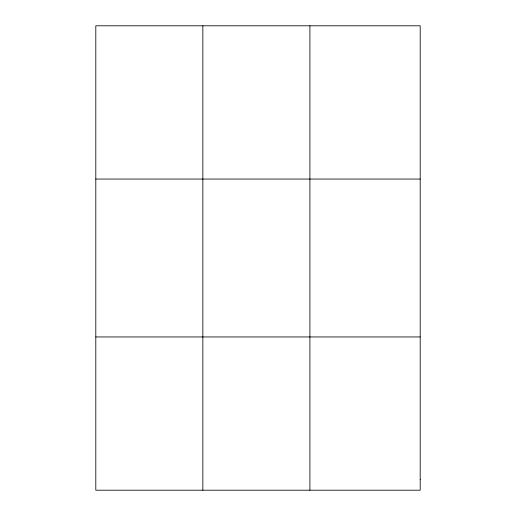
<?xml version="1.0" encoding="UTF-8"?>
<svg xmlns="http://www.w3.org/2000/svg" width="516" height="516" viewBox="0 0 516 516"><rect width="100%" height="100%" fill="white"/><g stroke="black" fill="none" stroke-linecap="round" stroke-linejoin="round"><path stroke-width="0.77" d="M202.852 25.8L202.852 490.2M309.903 25.8L309.903 490.2M95.802 179.052L420.198 179.052M95.802 336.948L420.198 336.948M420.198 479.254L420.198 490.2L95.802 490.2L95.802 25.8L420.198 25.8L420.198 479.254"/></g></svg>
